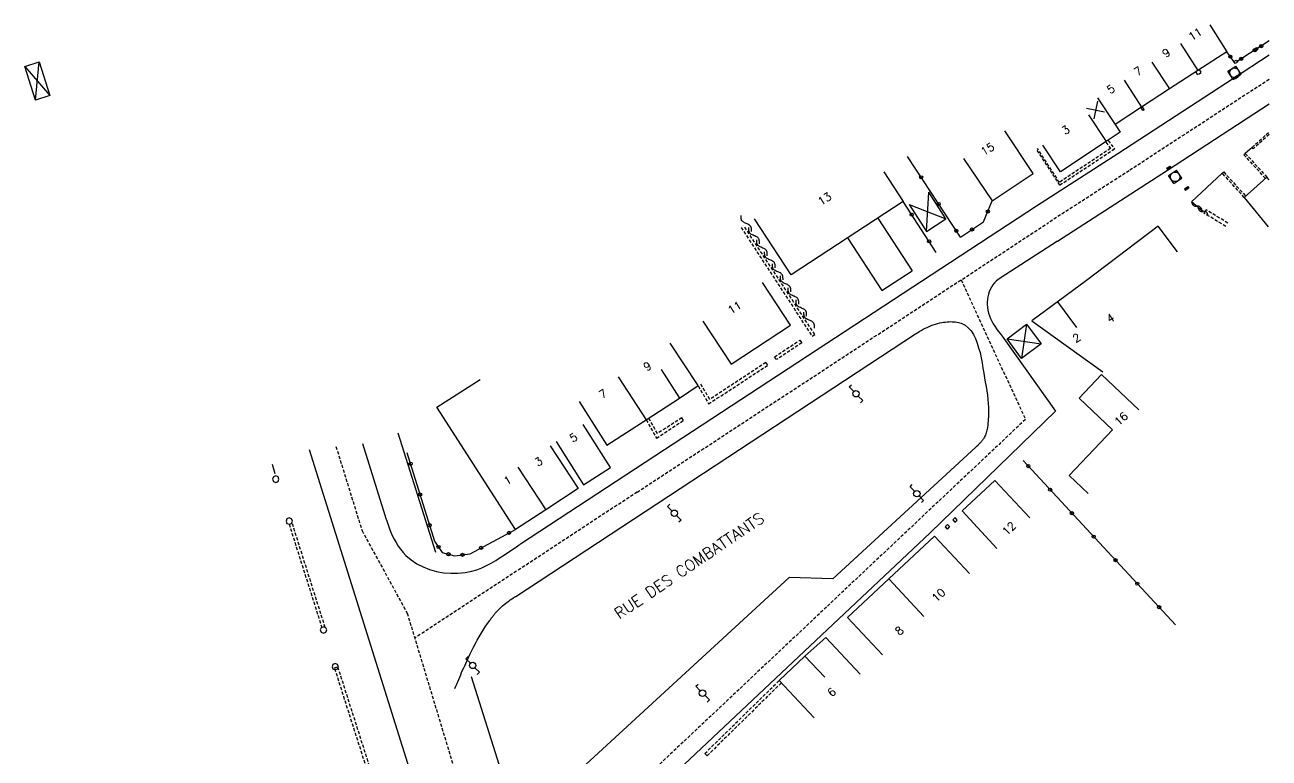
# Model space of a CAD drawing. Header units: millimetres. Extents: x 113000 to 114000, y 153000 to 154000.
# Drawn here: x 113805.6 to 114000, y 153112.5 to 153227.1 of the extents above; entities that cross this region are included whole.
import ezdxf
from ezdxf.enums import TextEntityAlignment as Align

# ---------------------------------------------------------------- set-up
doc = ezdxf.new("R2010")
doc.units = ezdxf.units.MM
doc.linetypes.add('DASHED', pattern=[0.75, 0.5, -0.25])
doc.layers.get('0').update_dxf_attribs({"linetype": 'CONTINUOUS'})
for name, color, linetype in [('W0001', 6, 'DASHED'), ('W0008', 7, 'CONTINUOUS'), ('W0100', 7, 'CONTINUOUS'), ('W0112', 1, 'DASHED'), ('W0310', 3, 'CONTINUOUS'), ('W0322', 7, 'CONTINUOUS'), ('W0334', 7, 'CONTINUOUS'), ('W0400', 7, 'CONTINUOUS'), ('W0420', 7, 'CONTINUOUS'), ('W0471', 7, 'CONTINUOUS'), ('W0989', 7, 'CONTINUOUS'), ('W0991', 7, 'CONTINUOUS'), ('W1102', 7, 'CONTINUOUS')]:
    doc.layers.add(name, color=color, linetype=linetype)
doc.styles.get("Standard").update_dxf_attribs({"font": 'romans.shx', "width": 0.85})

# ---------------------------------------------------------------- blocks, each defined once
blk = doc.blocks.new('T400')
for p, q in [((-0.15, 0.3), (0.15, 0.3)), ((-0.15, -0.25), (-0.15, 0.3)), ((-0.15, 0.15), (0.15, 0.15)), ((-0.15, 0), (0.15, 0)), ((0.15, 0.3), (0.15, -0.25)), ((-0.15, -0.15), (0.15, -0.15)), ((-0.15, -0.25), (-0.15, -0.3)), ((-0.15, -0.3), (0.15, -0.3)), ((0.15, -0.3), (0.15, -0.25))]:
    blk.add_line(p, q)
blk = doc.blocks.new('T420')
for p, q in [((0.75, 0.75), (-0.75, 0.75)), ((-0.75, 0.75), (-0.75, -0.75)), ((0.75, 0.75), (0.75, -0.75)), ((0.75, -0.75), (-0.75, -0.75))]:
    blk.add_line(p, q)
blk.add_ellipse((0, 0), major_axis=(-0.53, 0.53), ratio=1, start_param=3.926991, end_param=10.210176)
blk = doc.blocks.new('t310o')
at = {"color": 0, "linetype": 'Continuous'}
for centre, start, end in [((-0.5, 0.38), 216.8699, 323.1304), ((0.5, -0.37), 36.8699, 143.1303)]:
    blk.add_arc(centre, 0.625, start, end, dxfattribs=at)
blk = doc.blocks.new('t322o')
at = {"color": 0, "linetype": 'Continuous'}
for radius in [0.25, 0.15]:
    blk.add_circle((0, 0), radius, dxfattribs=at)
blk = doc.blocks.new('t991o')
at = {"color": 0, "linetype": 'Continuous'}
for p, q in [((-1, 1), (1, -1)), ((-1, -1), (1, 1))]:
    blk.add_line(p, q, dxfattribs=at)

msp = doc.modelspace()

# ---------------------------------------------------------------- linework, layer by layer
at = {"layer": 'W0001'}
for points in [[(114000, 153218.57), (113978.13, 153204.31), (113965.42, 153196.12)], [(113901.25, 153154.09), (113965.42, 153196.12)], [(113951.88, 153187.25), (113961.93, 153165.45), (113886.27, 153094.14), (113878.47, 153091.72)], [(113854.21, 153161.22), (113858.28, 153148.06), (113865.33, 153135.2), (113878.43, 153091.86), (113906.95, 153000)], [(113901.25, 153154.09), (113866.51, 153131.3)]]:
    msp.add_lwpolyline(points, dxfattribs=at)
at = {"layer": 'W0008'}
for points in [[(113963.66, 153198.81), (113976.37, 153206.99), (113994.44, 153218.79), (114000, 153222.41, -0.060666)], [(113966.93, 153193.3), (113984.14, 153204.42), (114000, 153214.74, -0.054188)]]:
    msp.add_lwpolyline(points, format="xyb", dxfattribs=at)
for points in [[(113858.36, 153161.71), (113861.84, 153150.5), (113861.87, 153150.42), (113861.89, 153150.34), (113861.91, 153150.28), (113861.94, 153150.2), (113861.96, 153150.12), (113861.98, 153150.05), (113862.02, 153149.97), (113862.04, 153149.91), (113862.06, 153149.83), (113862.09, 153149.75), (113862.3, 153149.16), (113862.51, 153148.53), (113862.75, 153147.95), (113863.01, 153147.34), (113863.29, 153146.77), (113863.59, 153146.22), (113863.93, 153145.67), (113864.3, 153145.16), (113864.7, 153144.67), (113865.12, 153144.2), (113865.94, 153143.52), (113866.84, 153142.91), (113867.81, 153142.41), (113868.84, 153142.02), (113869.92, 153141.7), (113871.03, 153141.5), (113872.15, 153141.41), (113873.27, 153141.41), (113874.37, 153141.52), (113875.43, 153141.73), (113876.23, 153141.97), (113876.99, 153142.27), (113877.73, 153142.61), (113878.46, 153143), (113879.17, 153143.42), (113879.87, 153143.86), (113880.55, 153144.31), (113881.23, 153144.78), (113881.92, 153145.25), (113882.6, 153145.7), (113882.65, 153145.73), (113882.7, 153145.77), (113882.73, 153145.8), (113882.78, 153145.83), (113882.83, 153145.86), (113882.88, 153145.88), (113882.92, 153145.91), (113882.96, 153145.94), (113883.01, 153145.97), (113883.05, 153146), (113899.48, 153156.78), (113963.66, 153198.81)], [(113966.93, 153193.3), (113957.98, 153187.52)], [(113957.98, 153187.52), (113957.96, 153187.5), (113957.93, 153187.48), (113957.9, 153187.45), (113957.87, 153187.44), (113957.84, 153187.42), (113957.81, 153187.41), (113957.79, 153187.39), (113957.76, 153187.38), (113957.73, 153187.36), (113957.7, 153187.33), (113957.67, 153187.31), (113957.65, 153187.3), (113957.34, 153187.05), (113957.08, 153186.77), (113956.84, 153186.47), (113956.62, 153186.12), (113956.44, 153185.77), (113956.28, 153185.39), (113956.16, 153185), (113956.06, 153184.59), (113956, 153184.19), (113955.96, 153183.78), (113955.96, 153183.39), (113955.98, 153182.98), (113956.05, 153182.52), (113956.16, 153182.08), (113956.3, 153181.64), (113956.47, 153181.22), (113956.66, 153180.81), (113956.89, 153180.41), (113957.14, 153180.02), (113957.4, 153179.62), (113957.68, 153179.23), (113957.97, 153178.86), (113958.27, 153178.48), (113958.56, 153178.11)], [(113944.77, 153178.81), (113944.8, 153178.83), (113944.82, 153178.84), (113944.84, 153178.86), (113944.87, 153178.88), (113944.89, 153178.89), (113944.91, 153178.91), (113944.94, 153178.92), (113944.96, 153178.94), (113944.98, 153178.95), (113945.01, 153178.97), (113945.03, 153178.98), (113945.05, 153179), (113945.34, 153179.17), (113945.64, 153179.36), (113945.94, 153179.53), (113946.25, 153179.69), (113946.55, 153179.84), (113946.87, 153179.97), (113947.2, 153180.11), (113947.52, 153180.22), (113947.86, 153180.34), (113948.19, 153180.44), (113948.54, 153180.52), (113948.89, 153180.59), (113949.15, 153180.64), (113949.41, 153180.67), (113949.68, 153180.7), (113949.94, 153180.72), (113950.2, 153180.73), (113950.46, 153180.72), (113950.72, 153180.72), (113950.97, 153180.69), (113951.22, 153180.66), (113951.46, 153180.61), (113951.69, 153180.55), (113951.91, 153180.47), (113952.49, 153180.17), (113952.99, 153179.78), (113953.43, 153179.3), (113953.8, 153178.73), (113954.12, 153178.09), (113954.4, 153177.39), (113954.62, 153176.66), (113954.83, 153175.89), (113955, 153175.09), (113955.15, 153174.28), (113955.29, 153173.48), (113955.42, 153172.69), (113955.55, 153171.97), (113955.66, 153171.27), (113955.77, 153170.58), (113955.88, 153169.91), (113955.98, 153169.23), (113956.05, 153168.59), (113956.12, 153167.94), (113956.16, 153167.3), (113956.17, 153166.66), (113956.16, 153166), (113956.13, 153165.34), (113956.06, 153164.69), (113956.04, 153164.5), (113956.01, 153164.31), (113955.98, 153164.12), (113955.94, 153163.94), (113955.9, 153163.75), (113955.85, 153163.56), (113955.8, 153163.38), (113955.73, 153163.2), (113955.67, 153163.02), (113955.59, 153162.84), (113955.52, 153162.69), (113955.42, 153162.52), (113955.36, 153162.41), (113955.29, 153162.3), (113955.21, 153162.2), (113955.13, 153162.09), (113955.05, 153162), (113954.97, 153161.91), (113954.89, 153161.81), (113954.8, 153161.72), (113954.71, 153161.62), (113954.62, 153161.53), (113954.53, 153161.45), (113954.44, 153161.36), (113954.41, 153161.34), (113954.39, 153161.31), (113954.37, 153161.3), (113954.34, 153161.28), (113954.32, 153161.25), (113954.3, 153161.23), (113954.28, 153161.22), (113954.26, 153161.19), (113954.23, 153161.17), (113954.21, 153161.16), (113954.19, 153161.12), (113954.16, 153161.11)], [(113882.29, 153137.81), (113944.77, 153178.81)], [(113958.56, 153178.11), (113966.62, 153166.73)], [(113966.62, 153166.73), (113947.02, 153147.75)], [(113863.89, 153163.38), (113869.77, 153144.73)], [(113875.85, 153078.5), (113850.06, 153160.71)], [(113954.16, 153161.11), (113931.84, 153140.53), (113925.01, 153140.78)], [(113947.02, 153147.75), (113885.39, 153089.67)], [(113925.01, 153140.78), (113890.03, 153108.55), (113888.73, 153101.12)], [(113872.77, 153123.41), (113872.92, 153123.77), (113873.08, 153124.12), (113873.23, 153124.48), (113873.38, 153124.84), (113873.54, 153125.2), (113873.69, 153125.56), (113873.84, 153125.92), (113874, 153126.28), (113874.16, 153126.64), (113874.32, 153126.98), (113874.48, 153127.34), (113874.64, 153127.7), (113874.9, 153128.25), (113875.16, 153128.81), (113875.43, 153129.36), (113875.7, 153129.89), (113875.98, 153130.44), (113876.27, 153130.97), (113876.58, 153131.5), (113876.88, 153132.03), (113877.2, 153132.55), (113877.53, 153133.06), (113877.87, 153133.56), (113878.22, 153134.06), (113878.3, 153134.17), (113878.38, 153134.27), (113878.45, 153134.38), (113878.53, 153134.48), (113878.61, 153134.58), (113878.69, 153134.69), (113878.77, 153134.78), (113878.85, 153134.89), (113878.93, 153134.98), (113879.02, 153135.08), (113879.1, 153135.19), (113879.19, 153135.28), (113879.39, 153135.5), (113879.59, 153135.72), (113879.81, 153135.92), (113880.02, 153136.12), (113880.25, 153136.33), (113880.48, 153136.52), (113880.71, 153136.7), (113880.95, 153136.89), (113881.19, 153137.06), (113881.43, 153137.25), (113881.67, 153137.41), (113881.92, 153137.58), (113881.95, 153137.59), (113881.98, 153137.62), (113882.02, 153137.64), (113882.05, 153137.66), (113882.08, 153137.67), (113882.1, 153137.7), (113882.13, 153137.72), (113882.16, 153137.73), (113882.2, 153137.75), (113882.23, 153137.78), (113882.26, 153137.8), (113882.29, 153137.81)], [(113883.16, 153100.66), (113875.39, 153125.25)]]:
    msp.add_lwpolyline(points, dxfattribs=at)
at = {"layer": 'W0100'}
for points in [[(113990.72, 153227.09), (113993.41, 153222.88), (113988.85, 153219.97), (113984.44, 153217.08), (113980.07, 153214.24), (113975.95, 153211.51), (113976.73, 153210.33), (113974.55, 153208.89), (113967.41, 153204.15), (113964.64, 153208.31)], [(113809.5, 153216.05), (113807.26, 153215.34), (113805.6, 153220.58), (113807.84, 153221.3), (113809.5, 153216.05)], [(113807.26, 153215.34), (113807.84, 153221.3)], [(113805.6, 153220.58), (113809.5, 153216.05)], [(113952.27, 153206.23), (113956.71, 153199.58), (113963.16, 153203.88), (113958.73, 153210.53)], [(113939.81, 153204.11), (113942.81, 153199.5), (113925.33, 153188.05), (113919.62, 153196.8)], [(114000, 153202.88), (113999.65, 153203.31), (113996.12, 153200.13), (113999.86, 153195.56)], [(113943.77, 153199.05), (113946.46, 153194.83), (113949.51, 153196.77), (113946.83, 153200.98)], [(113946.46, 153194.83), (113946.83, 153200.98)], [(113943.77, 153199.05), (113949.51, 153196.77)], [(113938.87, 153196.91), (113944.23, 153188.67)], [(113934.14, 153193.81), (113939.51, 153185.59)], [(113985.7, 153191.65), (113982.69, 153195.64), (113971.45, 153187.17)], [(113939.51, 153185.59), (113944.23, 153188.67)], [(113911.55, 153180.81), (113915.93, 153174.11), (113925.2, 153180.17), (113920.84, 153186.86)], [(113971.45, 153187.17), (113962.93, 153180.88), (113974.02, 153172.91)], [(113966.95, 153183.84), (113969.91, 153179.81)], [(113961.31, 153174.98), (113959.05, 153178.02), (113962.11, 153180.34), (113964.41, 153177.27), (113961.31, 153174.98)], [(113962.11, 153180.34), (113961.31, 153174.98)], [(113892.22, 153168.23), (113896.55, 153161.41), (113902.66, 153165.39), (113907.9, 153168.8), (113910.77, 153170.75), (113906.43, 153177.39)], [(113959.05, 153178.02), (113964.4, 153177.28)], [(113905.02, 153173.23), (113907.9, 153168.8)], [(113979.62, 153166.97), (113973.83, 153172.48), (113970.3, 153168.78), (113975.52, 153163.81), (113968.75, 153156.7), (113971.71, 153153.89)], [(113887.66, 153161.33), (113892.06, 153154.66), (113887.02, 153151.34), (113882.23, 153148.27), (113869.99, 153167.39), (113876.73, 153171.7)], [(113898.29, 153172.09), (113902.66, 153165.39)], [(113888.62, 153162), (113892.9, 153155.23), (113897.12, 153157.92), (113892.84, 153164.67)], [(113882.62, 153158.02), (113887.02, 153151.34)], [(113962.61, 153150.06), (113957.16, 153155.92), (113952.02, 153151.16), (113957.46, 153145.3)], [(113939.6, 153128.66), (113934.11, 153134.52), (113940.61, 153140.53), (113947.74, 153147.2), (113953.2, 153141.36)], [(113946.07, 153134.69), (113940.61, 153140.53)], [(113936.13, 153125.66), (113930.72, 153131.36), (113927.47, 153128.47), (113923.44, 153124.66), (113928.94, 153118.84)], [(113930.6, 153125.17), (113927.47, 153128.47)]]:
    msp.add_lwpolyline(points, dxfattribs=at)
at = {"layer": 'W0112'}
for points in [[(113997.71, 153223.36), (113998.04, 153223.58), (113998.25, 153223.26), (113997.92, 153223.04)], [(113994.49, 153221.37), (113994.84, 153221.6), (113995.05, 153221.28), (113994.71, 153221.05)]]:
    msp.add_lwpolyline(points, close=True, dxfattribs=at)
for points in [[(113989.06, 153220.1), (113989.38, 153219.6), (113988.86, 153219.27), (113988.53, 153219.76)], [(113980.16, 153214.29), (113980.46, 153213.82), (113980.29, 153213.72), (113979.98, 153214.18)], [(114000, 153209.97), (113997.53, 153207.73), (113997.33, 153207.95), (114000, 153210.37)], [(113967.32, 153202.03), (113963.67, 153207.66)], [(113974.5, 153208.76), (113975.23, 153207.79), (113967.23, 153202.49), (113963.82, 153207.76)], [(113974.85, 153209.02), (113975.86, 153207.68), (113967.32, 153202.03)], [(113999.43, 153203.11), (113996.06, 153206.82), (113996.28, 153207.02), (113999.65, 153203.31)], [(113996.12, 153200.13), (113992.69, 153203.91), (113992.91, 153204.11), (113996.35, 153200.33)], [(113993.56, 153196.12), (113990.14, 153198.2), (113989.82, 153197.68)], [(113993.23, 153195.6), (113989.82, 153197.68)], [(113917.52, 153195.42), (113928.61, 153178.44), (113929.02, 153178.72), (113917.94, 153195.7)], [(113923.02, 153174.8), (113922.74, 153175.22), (113926.7, 153177.83), (113926.98, 153177.42), (113923.02, 153174.8)], [(113910.8, 153170.69), (113912.43, 153167.88), (113921.66, 153173.92), (113921.39, 153174.34), (113912.6, 153168.58), (113911.2, 153171)], [(113902.66, 153165.39), (113904.27, 153162.53), (113908.5, 153165.3), (113908.23, 153165.72), (113904.45, 153163.25), (113903.09, 153165.64)], [(113844.44, 153156.47), (113844.29, 153156.12), (113844.44, 153155.77), (113844.8, 153155.62), (113845.15, 153155.77), (113845.29, 153156.12), (113845.15, 153156.47), (113844.79, 153156.62), (113844.44, 153156.47)], [(113846.55, 153149.94), (113846.4, 153149.58), (113846.55, 153149.22), (113846.9, 153149.08), (113847.25, 153149.22), (113847.4, 153149.58), (113847.25, 153149.94), (113846.9, 153150.08), (113846.55, 153149.94)], [(113846.88, 153149.12), (113851.99, 153132.95)], [(113852.52, 153132.95), (113847.36, 153149.27)], [(113949.76, 153149.02), (113949.39, 153148.69), (113949.73, 153148.31), (113950.09, 153148.66), (113949.76, 153149.02)], [(113950.95, 153150.11), (113950.58, 153149.77), (113950.91, 153149.39), (113951.28, 153149.73), (113950.95, 153150.11)], [(113851.91, 153132.92), (113851.76, 153132.56), (113851.91, 153132.2), (113852.26, 153132.06), (113852.61, 153132.2), (113852.76, 153132.56), (113852.61, 153132.92), (113852.26, 153133.06), (113851.91, 153132.92)], [(113853.73, 153127.17), (113853.59, 153126.81), (113853.73, 153126.47), (113854.09, 153126.31), (113854.45, 153126.47), (113854.59, 153126.81), (113854.45, 153127.17), (113854.09, 153127.31), (113853.73, 153127.17)], [(113869.73, 153073.97), (113870.62, 153074.53), (113870.59, 153074.56), (113853.99, 153126.66), (113854.47, 153126.8), (113871.05, 153074.78), (113871.34, 153074.38), (113870.12, 153073.62)], [(113923.79, 153124.3), (113912.18, 153112.89), (113911.83, 153113.25), (113923.44, 153124.66)]]:
    msp.add_lwpolyline(points, dxfattribs=at)
at = {"layer": 'W0310'}
for points in [[(113989.67, 153197.96), (113987.88, 153199.46)], [(113919.12, 153194.8), (113919.12, 153194.88), (113919.12, 153194.95), (113919.12, 153195.02), (113919.12, 153195.09), (113919.12, 153195.17), (113919.12, 153195.23), (113919.11, 153195.31), (113919.09, 153195.38), (113919.08, 153195.44), (113919.05, 153195.5), (113919.03, 153195.56), (113919, 153195.61), (113918.92, 153195.7), (113918.82, 153195.8), (113918.71, 153195.86), (113918.58, 153195.94), (113918.45, 153196), (113918.31, 153196.06), (113918.17, 153196.11), (113918.04, 153196.17), (113917.91, 153196.25), (113917.8, 153196.31), (113917.7, 153196.41), (113917.62, 153196.5), (113917.59, 153196.55), (113917.56, 153196.61), (113917.54, 153196.67), (113917.52, 153196.73), (113917.51, 153196.8), (113917.5, 153196.88), (113917.49, 153196.94), (113917.49, 153197.02), (113917.49, 153197.09), (113917.49, 153197.16), (113917.49, 153197.23), (113917.49, 153197.31)], [(113920.36, 153192.91), (113920.36, 153192.98), (113920.36, 153193.06), (113920.36, 153193.12), (113920.36, 153193.2), (113920.36, 153193.28), (113920.35, 153193.34), (113920.34, 153193.42), (113920.33, 153193.48), (113920.31, 153193.55), (113920.29, 153193.61), (113920.27, 153193.67), (113920.23, 153193.72), (113920.16, 153193.81), (113920.05, 153193.91), (113919.94, 153193.97), (113919.81, 153194.05), (113919.68, 153194.11), (113919.54, 153194.16), (113919.4, 153194.22), (113919.27, 153194.28), (113919.14, 153194.36), (113919.02, 153194.42), (113918.92, 153194.52), (113918.84, 153194.61), (113918.81, 153194.66), (113918.79, 153194.72), (113918.77, 153194.78), (113918.75, 153194.84), (113918.73, 153194.91), (113918.73, 153194.98), (113918.72, 153195.05), (113918.72, 153195.12), (113918.72, 153195.2), (113918.72, 153195.27), (113918.72, 153195.34), (113918.72, 153195.42)], [(113921.59, 153191.03), (113921.59, 153191.11), (113921.59, 153191.19), (113921.59, 153191.25), (113921.59, 153191.33), (113921.59, 153191.41), (113921.58, 153191.47), (113921.57, 153191.55), (113921.55, 153191.61), (113921.54, 153191.67), (113921.52, 153191.73), (113921.49, 153191.8), (113921.46, 153191.84), (113921.38, 153191.94), (113921.28, 153192.03), (113921.17, 153192.09), (113921.04, 153192.17), (113920.91, 153192.23), (113920.77, 153192.28), (113920.63, 153192.34), (113920.5, 153192.41), (113920.38, 153192.48), (113920.26, 153192.55), (113920.16, 153192.64), (113920.08, 153192.73), (113920.05, 153192.78), (113920.02, 153192.84), (113920, 153192.91), (113919.98, 153192.97), (113919.97, 153193.03), (113919.96, 153193.09), (113919.95, 153193.17), (113919.95, 153193.23), (113919.95, 153193.31), (113919.95, 153193.39), (113919.95, 153193.45), (113919.95, 153193.53)], [(113922.82, 153189.14), (113922.82, 153189.2), (113922.82, 153189.3), (113922.82, 153189.38), (113922.82, 153189.44), (113922.81, 153189.52), (113922.8, 153189.58), (113922.8, 153189.66), (113922.78, 153189.72), (113922.77, 153189.78), (113922.74, 153189.84), (113922.72, 153189.91), (113922.69, 153189.95), (113922.61, 153190.05), (113922.51, 153190.14), (113922.39, 153190.2), (113922.27, 153190.28), (113922.13, 153190.34), (113921.99, 153190.39), (113921.86, 153190.45), (113921.72, 153190.52), (113921.59, 153190.59), (113921.48, 153190.66), (113921.38, 153190.75), (113921.3, 153190.84), (113921.27, 153190.89), (113921.25, 153190.95), (113921.23, 153191.02), (113921.21, 153191.08), (113921.2, 153191.14), (113921.19, 153191.22), (113921.18, 153191.28), (113921.18, 153191.36), (113921.18, 153191.44), (113921.18, 153191.5), (113921.18, 153191.58), (113921.18, 153191.66)], [(113924.05, 153187.27), (113924.05, 153187.33), (113924.05, 153187.42), (113924.05, 153187.48), (113924.04, 153187.55), (113924.04, 153187.62), (113924.04, 153187.7), (113924.02, 153187.77), (113924.02, 153187.83), (113924, 153187.89), (113923.98, 153187.95), (113923.95, 153188.02), (113923.92, 153188.06), (113923.84, 153188.16), (113923.75, 153188.25), (113923.63, 153188.33), (113923.51, 153188.39), (113923.38, 153188.45), (113923.23, 153188.52), (113923.1, 153188.58), (113922.96, 153188.62), (113922.84, 153188.7), (113922.72, 153188.77), (113922.62, 153188.86), (113922.54, 153188.95), (113922.51, 153189), (113922.48, 153189.06), (113922.46, 153189.12), (113922.45, 153189.19), (113922.43, 153189.25), (113922.42, 153189.33), (113922.41, 153189.39), (113922.41, 153189.47), (113922.41, 153189.55), (113922.41, 153189.61), (113922.41, 153189.69), (113922.41, 153189.77)], [(113925.27, 153185.38), (113925.27, 153185.45), (113925.27, 153185.53), (113925.27, 153185.59), (113925.27, 153185.67), (113925.27, 153185.75), (113925.27, 153185.81), (113925.26, 153185.89), (113925.24, 153185.95), (113925.23, 153186.02), (113925.2, 153186.08), (113925.18, 153186.14), (113925.15, 153186.19), (113925.07, 153186.28), (113924.97, 153186.38), (113924.86, 153186.44), (113924.73, 153186.52), (113924.59, 153186.58), (113924.45, 153186.64), (113924.32, 153186.69), (113924.19, 153186.75), (113924.05, 153186.83), (113923.95, 153186.89), (113923.84, 153186.98), (113923.77, 153187.08), (113923.73, 153187.12), (113923.71, 153187.19), (113923.69, 153187.25), (113923.67, 153187.31), (113923.66, 153187.38), (113923.65, 153187.45), (113923.64, 153187.52), (113923.64, 153187.59), (113923.64, 153187.67), (113923.64, 153187.73), (113923.64, 153187.81), (113923.64, 153187.89)], [(113926.51, 153183.48), (113926.51, 153183.56), (113926.51, 153183.64), (113926.51, 153183.7), (113926.51, 153183.78), (113926.51, 153183.86), (113926.5, 153183.92), (113926.49, 153184), (113926.48, 153184.06), (113926.46, 153184.12), (113926.44, 153184.19), (113926.41, 153184.25), (113926.38, 153184.3), (113926.3, 153184.39), (113926.2, 153184.48), (113926.09, 153184.55), (113925.96, 153184.62), (113925.83, 153184.69), (113925.69, 153184.73), (113925.55, 153184.8), (113925.41, 153184.86), (113925.29, 153184.94), (113925.17, 153185), (113925.07, 153185.09), (113924.99, 153185.19), (113924.96, 153185.23), (113924.94, 153185.3), (113924.91, 153185.36), (113924.9, 153185.42), (113924.88, 153185.48), (113924.88, 153185.56), (113924.87, 153185.62), (113924.87, 153185.7), (113924.87, 153185.78), (113924.87, 153185.84), (113924.87, 153185.92), (113924.87, 153186)], [(113927.73, 153181.61), (113927.73, 153181.69), (113927.73, 153181.77), (113927.73, 153181.83), (113927.73, 153181.91), (113927.73, 153181.98), (113927.73, 153182.05), (113927.72, 153182.12), (113927.7, 153182.19), (113927.69, 153182.25), (113927.66, 153182.31), (113927.64, 153182.38), (113927.61, 153182.42), (113927.53, 153182.53), (113927.43, 153182.61), (113927.32, 153182.67), (113927.2, 153182.73), (113927.05, 153182.8), (113926.92, 153182.86), (113926.78, 153182.92), (113926.65, 153182.98), (113926.52, 153183.05), (113926.41, 153183.12), (113926.3, 153183.2), (113926.23, 153183.3), (113926.2, 153183.36), (113926.16, 153183.41), (113926.15, 153183.47), (113926.12, 153183.53), (113926.12, 153183.61), (113926.1, 153183.67), (113926.1, 153183.75), (113926.09, 153183.83), (113926.09, 153183.89), (113926.09, 153183.97), (113926.09, 153184.05), (113926.09, 153184.12)], [(113928.97, 153179.72), (113928.97, 153179.78), (113928.97, 153179.88), (113928.97, 153179.95), (113928.97, 153180.02), (113928.96, 153180.09), (113928.95, 153180.16), (113928.95, 153180.23), (113928.93, 153180.3), (113928.91, 153180.36), (113928.89, 153180.42), (113928.87, 153180.48), (113928.84, 153180.53), (113928.76, 153180.62), (113928.66, 153180.72), (113928.54, 153180.78), (113928.41, 153180.86), (113928.28, 153180.92), (113928.14, 153180.97), (113928.01, 153181.03), (113927.87, 153181.09), (113927.74, 153181.17), (113927.63, 153181.23), (113927.53, 153181.33), (113927.45, 153181.42), (113927.42, 153181.47), (113927.4, 153181.53), (113927.38, 153181.59), (113927.36, 153181.66), (113927.34, 153181.72), (113927.34, 153181.8), (113927.33, 153181.86), (113927.33, 153181.94), (113927.33, 153182.02), (113927.33, 153182.08), (113927.33, 153182.16), (113927.33, 153182.23)]]:
    msp.add_lwpolyline(points, dxfattribs=at)
at = {"layer": 'W0322'}
for points in [[(113994.49, 153221.37), (113993.41, 153222.88)], [(113997.83, 153223.17), (113994.99, 153221.38)], [(114000, 153224.6), (113998.17, 153223.38)], [(113951.77, 153193.94), (113943.5, 153206.53)], [(113951.77, 153193.94), (113955.4, 153196.31), (113956.71, 153199.58)], [(113948, 153191.53), (113942.81, 153199.5)], [(113865.3, 153160.3), (113869.62, 153146.41), (113870.82, 153144.66), (113872.75, 153144.14), (113875.18, 153144.47), (113875.18, 153144.47), (113882.23, 153148.27)], [(113961.56, 153159.02), (113985.37, 153133.38)], [(113844.24, 153158.47), (113844.65, 153157)]]:
    msp.add_lwpolyline(points, dxfattribs=at)
for centre, radius in [((113945.64, 153203.28), 0.251), ((113944.16, 153197.44), 0.25), ((113948.38, 153199.09), 0.25), ((113956.05, 153197.94), 0.25), ((113951.13, 153194.92), 0.25), ((113953.59, 153195.12), 0.25), ((113946.88, 153193.27), 0.25), ((113865.86, 153158.53), 0.25), ((113962.37, 153158.16), 0.25), ((113867.35, 153153.73), 0.25), ((113965.78, 153154.48), 0.25), ((113969.19, 153150.81), 0.25), ((113868.84, 153148.92), 0.25), ((113881.23, 153147.73), 0.242), ((113972.59, 153147.14), 0.25), ((113870.23, 153145.53), 0.25), ((113876.88, 153145.39), 0.25), ((113871.78, 153144.39), 0.25), ((113873.97, 153144.3), 0.25), ((113976, 153143.47), 0.25), ((113979.41, 153139.8), 0.25), ((113982.81, 153136.12), 0.25)]:
    msp.add_circle(centre, radius, dxfattribs=at)
at = {"layer": 'W0334'}
for points in [[(113997.33, 153207.95), (113996.28, 153207.02)], [(113992.69, 153203.91), (113987.88, 153199.46)]]:
    msp.add_lwpolyline(points, dxfattribs=at)
at = {"layer": 'W0471'}
for points in [[(113935.1, 153169.83), (113934.39, 153170.53), (113934.74, 153170.88)], [(113935.8, 153169.11), (113936.52, 153168.41), (113936.16, 153168.05)], [(113944.61, 153154.22), (113943.9, 153154.92), (113944.25, 153155.27)], [(113945.31, 153153.5), (113946.02, 153152.8), (113945.67, 153152.45)], [(113906.71, 153151.14), (113906.01, 153151.84), (113906.36, 153152.2)], [(113907.42, 153150.44), (113908.12, 153149.73), (113907.77, 153149.38)], [(113875.22, 153127.36), (113874.51, 153128.06), (113874.86, 153128.42)], [(113875.92, 153126.66), (113876.63, 153125.95), (113876.28, 153125.59)], [(113911.12, 153123.06), (113910.41, 153123.77), (113910.77, 153124.12)], [(113911.83, 153122.36), (113912.54, 153121.66), (113912.18, 153121.3)]]:
    msp.add_lwpolyline(points, dxfattribs=at)
for centre, radius in [((113935.45, 153169.47), 0.503), ((113944.96, 153153.86), 0.503), ((113907.07, 153150.8), 0.497), ((113875.57, 153127.02), 0.492), ((113911.48, 153122.7), 0.508)]:
    msp.add_circle(centre, radius, dxfattribs=at)
at = {"layer": 'W1102'}
for p, q in [((113986.16, 153224.18), (113988.85, 153219.97)), ((113981.7, 153221.26), (113984.44, 153217.08)), ((113977.35, 153218.43), (113980.07, 153214.24)), ((113973.19, 153215.68), (113975.95, 153211.51)), ((113971.79, 153213.06), (113974.55, 153208.89))]:
    msp.add_line(p, q, dxfattribs=at)

# ---------------------------------------------------------------- block references
at = {"layer": 'W0310', "rotation": 140.0684462874001}
for p in [(113988.71, 153198.77), (113989.67, 153197.96)]:
    msp.add_blockref('t310o', p, dxfattribs=at)
at = {"layer": 'W0322'}
for p, rotation in [((113997.76, 153223.13), 212.2682470027912), ((113998.77, 153223.78), 213.6377182514832), ((113993.95, 153222.12), 124.2563960406622), ((113995.64, 153221.79), 212.2682470027912)]:
    msp.add_blockref('t322o', p, dxfattribs=dict(at, rotation=rotation))
at = {"layer": 'W0400'}
for p, rotation in [((113994.9, 153218.93), 303.0790593410701), ((113984.32, 153204.73), 303.0452621659372), ((113987.13, 153201.53), 303.0452621659372)]:
    msp.add_blockref('T400', p, dxfattribs=dict(at, rotation=rotation))
at = {"layer": 'W0420'}
for p, rotation in [((113994.59, 153219.62), 213.0790593410701), ((113985.31, 153203.34), 213.0452621659371)]:
    msp.add_blockref('T420', p, dxfattribs=dict(at, rotation=rotation))
at = {"layer": 'W0991', "rotation": 303.5184077106297}
msp.add_blockref('t991o', (113972.88, 153213.78), dxfattribs=at)

# ---------------------------------------------------------------- texts
at = {"layer": 'W0989'}
msp.add_text('RUE DES COMBATTANTS', height=1.75, rotation=34, dxfattribs=at).set_placement((113909.4, 153142.61), align=Align.MIDDLE)
at = {"layer": 'W0991'}
for s, rotation, p in [('11', 32.5536, (113988.44, 153225.64)), ('9', 33.2437, (113983.93, 153222.72)), ('7', 32.9903, (113979.52, 153219.85)), ('5', 33.516, (113975.27, 153217.05)), ('3', 33.5184, (113968.22, 153210.68)), ('15', 32, (113956, 153207.69)), ('13', 32, (113930.54, 153199.9)), ('11', 32, (113916.49, 153182.93)), ('4', 32, (113975.2, 153181.26)), ('2', 32, (113969.91, 153178.2)), ('9', 32, (113902.85, 153173.75)), ('7', 32, (113895.9, 153169.44)), ('16', 43, (113976.87, 153165.55)), ('5', 32, (113891.31, 153162.63)), ('3', 32, (113885.88, 153158.87)), ('1', 32, (113881.01, 153155.95)), ('12', 43, (113959.35, 153148.41)), ('10', 43, (113948.35, 153138.01)), ('8', 43, (113942.22, 153132.45)), ('6', 43, (113931.65, 153122.85))]:
    msp.add_text(s, height=1.25, rotation=rotation, dxfattribs=at).set_placement(p, align=Align.MIDDLE)

doc.saveas('drawing.dxf')
